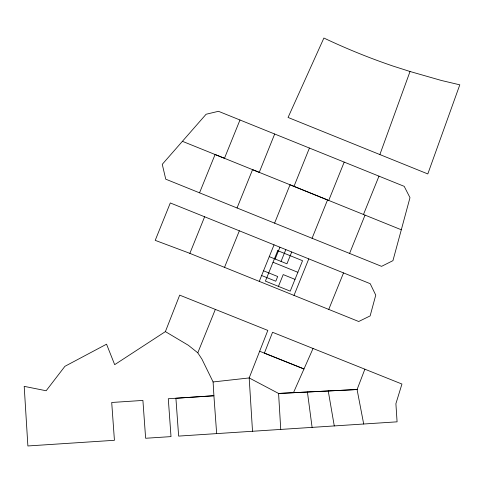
<?xml version="1.0" encoding="UTF-8"?>
<svg xmlns="http://www.w3.org/2000/svg" width="484" height="484" viewBox="0 0 484 484"><rect width="100%" height="100%" fill="white"/><g stroke="black" fill="none" stroke-linecap="round" stroke-linejoin="round"><path stroke-width="0.73" d="M401.309 229.779L392.941 260.652L381.574 266.351L165.746 179.177L162.261 164.324L206.105 114.248L218.466 111.302L404.207 186.346L409.984 197.66L401.309 229.779L290.025 184.791L274.591 223.142M379.873 154.559L410.033 71.499L441.493 80.501L459.8 84.827L427.808 173.938L288.065 117.455L323.899 38.036A649.994 649.994 0 0 0 393.069 66.084L410.033 71.499M313.039 348.492L303.988 368.959L264.391 353.12L272.553 332.29L364.869 369.189L357.083 389.535L363.696 424.02M165.389 331.607L179.685 295.137L267.827 330.409L249.181 377.937L252.515 431.268L178.638 436.096L175.916 398.259L213.91 395.743L213.099 381.955L201.937 359.146L197.787 352.812L188.355 345.286L165.389 331.607L114.684 364.664L106.547 344.191L64.916 366.315L46.149 390.757L24.2 386.359L27.884 445.964L114.43 440.295L111.707 402.482L142.907 400.419L145.63 438.262L171.009 436.61L168.287 398.743L213.91 395.743L216.657 433.634M274.688 134.007L259.255 172.358L215.084 154.505L199.541 192.832M312.071 238.273L327.535 199.952L293.994 186.37L309.427 148.05M189.855 253.38L204.629 216.784L370.206 283.691L375.753 295.137L370.133 315.913L358.711 321.509L188.736 252.92L155.219 240.36L170.301 202.953L204.629 216.784M197.787 352.812L215.338 309.403M259.255 281.379L274.029 244.862M275.154 259.031L279.921 247.245M281.047 261.414L285.814 249.629M291.713 252.013L286.939 263.804L269.261 256.647M278.445 286.383L283.213 274.597L294.998 279.365M328.733 200.436L344.191 162.134M293.994 295.415L308.768 258.898M363.472 214.472L378.984 176.146M349.581 253.428L365.021 215.132M328.757 309.403L343.531 272.909M239.979 119.996L224.467 158.298L182.401 141.31M237.051 207.963L252.569 169.66L293.994 186.37M224.516 267.368L239.344 230.826M293.461 392.712L303.988 368.959L259.66 351.239M213.099 381.955L249.181 377.937L278.584 393.45L357.083 389.535L278.584 393.45L280.744 429.435M252.515 431.268L397.086 421.83L395.894 403.698L401.944 384.042L364.869 369.189M273.03 262.249L297.86 272.292M263.538 270.792L277.683 276.515L275.777 281.228L261.632 275.505M328.249 390.987L334.275 425.926M307.419 392.028L312.101 427.378M277.719 250.651L265.401 281.107L290.231 291.156L302.554 260.701L277.719 250.651"/></g></svg>
